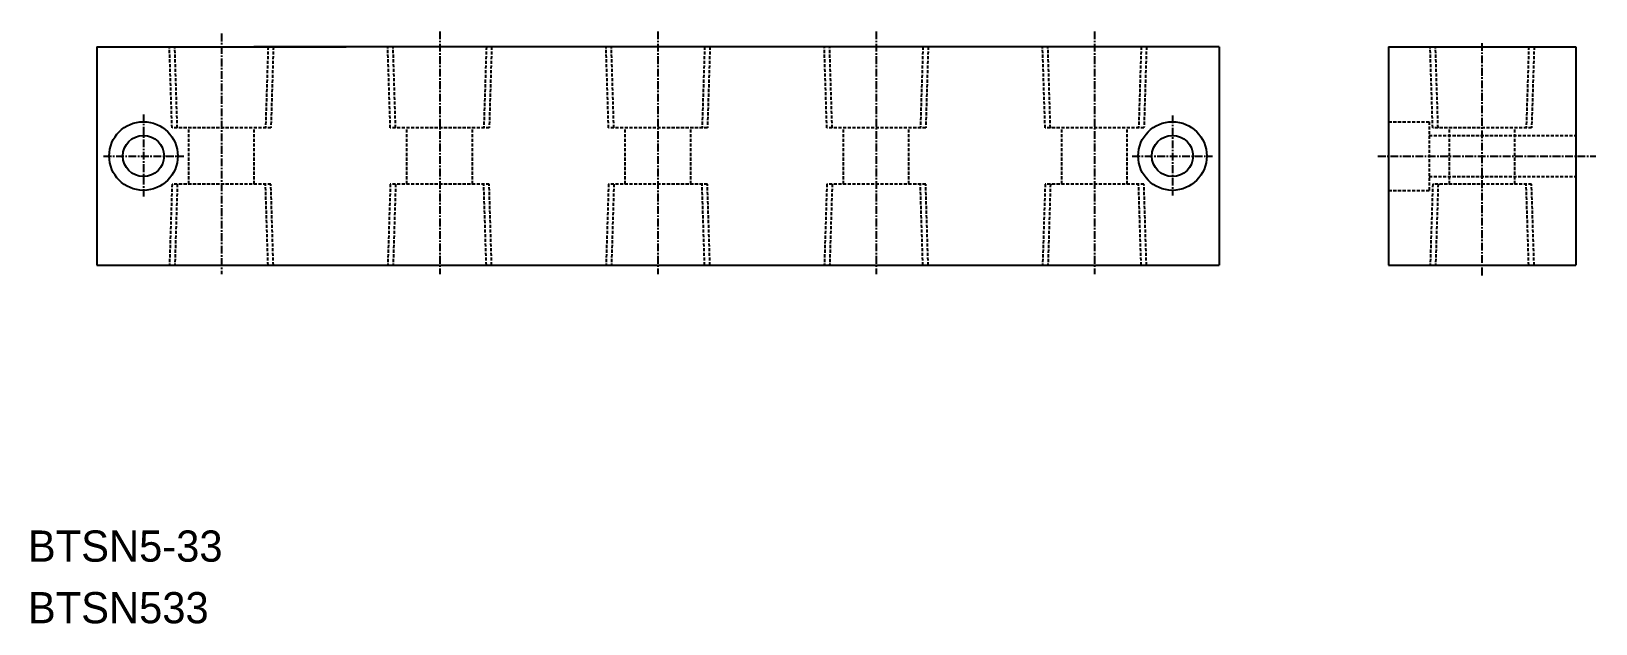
# Model space of a CAD drawing. Extents: x 2180 to 2431, y 5670 to 5765.
import ezdxf

# ---------------------------------------------------------------- set-up
doc = ezdxf.new("R2010")
doc.units = 0
doc.linetypes.add('CENTER', pattern=[2, 1.25, -0.25, 0.25, -0.25])
doc.linetypes.add('DASHED', pattern=[0.75, 0.5, -0.25])
doc.layers.get('0').update_dxf_attribs({"linetype": 'CONTINUOUS'})
doc.layers.add('CENTER', color=1, linetype='CENTER')

msp = doc.modelspace()

# ---------------------------------------------------------------- linework, layer by layer
at = {"color": 7, "linetype": 'CONTINUOUS'}
for p, q in [((2190.26, 5762.53), (2230.26, 5762.53)), ((2190.26, 5762.53), (2190.26, 5727.53)), ((2370.26, 5762.53), (2215.44, 5762.53)), ((2370.26, 5762.53), (2370.26, 5727.53)), ((2397.42, 5762.53), (2427.42, 5762.53)), ((2397.42, 5762.53), (2397.42, 5727.53)), ((2427.42, 5762.53), (2427.42, 5727.53)), ((2190.26, 5727.53), (2370.26, 5727.53)), ((2397.42, 5727.53), (2427.42, 5727.53))]:
    msp.add_line(p, q, dxfattribs=at)
for p, q in [((2200.26, 5762.53), (2200.26, 5762.53)), ((2235.26, 5762.53), (2235.26, 5762.53)), ((2270.26, 5762.53), (2270.26, 5762.53)), ((2305.26, 5762.53), (2305.26, 5762.53)), ((2340.26, 5762.53), (2340.26, 5762.53)), ((2402.42, 5762.53), (2402.42, 5762.53))]:
    msp.add_line(p, q)
at = {"color": 3, "linetype": 'DASHED'}
for p, q in [((2202.34, 5749.53), (2201.93, 5762.53)), ((2203.19, 5749.53), (2202.79, 5762.53)), ((2217.74, 5762.53), (2217.33, 5749.53)), ((2218.59, 5762.53), (2218.19, 5749.53)), ((2237.34, 5749.53), (2236.93, 5762.53)), ((2238.19, 5749.53), (2237.79, 5762.53)), ((2252.74, 5762.53), (2252.33, 5749.53)), ((2253.59, 5762.53), (2253.19, 5749.53)), ((2272.34, 5749.53), (2271.93, 5762.53)), ((2273.19, 5749.53), (2272.79, 5762.53)), ((2287.74, 5762.53), (2287.33, 5749.53)), ((2288.59, 5762.53), (2288.19, 5749.53)), ((2307.34, 5749.53), (2306.93, 5762.53)), ((2308.19, 5749.53), (2307.79, 5762.53)), ((2322.74, 5762.53), (2322.33, 5749.53)), ((2323.59, 5762.53), (2323.19, 5749.53)), ((2342.34, 5749.53), (2341.93, 5762.53)), ((2343.19, 5749.53), (2342.79, 5762.53)), ((2357.74, 5762.53), (2357.33, 5749.53)), ((2358.59, 5762.53), (2358.19, 5749.53)), ((2404.49, 5749.53), (2404.08, 5762.53)), ((2405.35, 5749.53), (2404.94, 5762.53)), ((2419.89, 5762.53), (2419.48, 5749.53)), ((2420.75, 5762.53), (2420.34, 5749.53)), ((2218.19, 5749.53), (2202.34, 5749.53)), ((2205.01, 5740.53), (2205.01, 5749.53)), ((2215.51, 5740.53), (2215.51, 5749.53)), ((2253.19, 5749.53), (2237.34, 5749.53)), ((2240.01, 5740.53), (2240.01, 5749.53)), ((2240.01, 5740.53), (2240.01, 5749.53)), ((2250.51, 5740.53), (2250.51, 5749.53)), ((2250.51, 5740.53), (2250.51, 5749.53)), ((2288.19, 5749.53), (2272.34, 5749.53)), ((2275.01, 5740.53), (2275.01, 5749.53)), ((2275.01, 5740.53), (2275.01, 5749.53)), ((2285.51, 5740.53), (2285.51, 5749.53)), ((2285.51, 5740.53), (2285.51, 5749.53)), ((2323.19, 5749.53), (2307.34, 5749.53)), ((2310.01, 5740.53), (2310.01, 5749.53)), ((2310.01, 5740.53), (2310.01, 5749.53)), ((2320.51, 5740.53), (2320.51, 5749.53)), ((2320.51, 5740.53), (2320.51, 5749.53)), ((2358.19, 5749.53), (2342.34, 5749.53)), ((2345.01, 5740.53), (2345.01, 5749.53)), ((2345.01, 5740.53), (2345.01, 5749.53)), ((2355.51, 5740.53), (2355.51, 5749.53)), ((2355.51, 5740.53), (2355.51, 5749.53)), ((2397.42, 5750.53), (2403.92, 5750.53)), ((2403.92, 5750.53), (2403.92, 5739.53)), ((2420.34, 5749.53), (2404.49, 5749.53)), ((2407.16, 5740.53), (2407.16, 5749.53)), ((2407.16, 5740.53), (2407.16, 5749.53)), ((2417.67, 5740.53), (2417.67, 5749.53)), ((2417.67, 5740.53), (2417.67, 5749.53)), ((2403.92, 5748.33), (2427.42, 5748.33)), ((2202.34, 5740.53), (2201.93, 5727.53)), ((2218.19, 5740.53), (2202.34, 5740.53)), ((2203.19, 5740.53), (2202.79, 5727.53)), ((2217.74, 5727.53), (2217.33, 5740.53)), ((2218.59, 5727.53), (2218.19, 5740.53)), ((2237.34, 5740.53), (2236.93, 5727.53)), ((2253.19, 5740.53), (2237.34, 5740.53)), ((2238.19, 5740.53), (2237.79, 5727.53)), ((2252.74, 5727.53), (2252.33, 5740.53)), ((2253.59, 5727.53), (2253.19, 5740.53)), ((2272.34, 5740.53), (2271.93, 5727.53)), ((2288.19, 5740.53), (2272.34, 5740.53)), ((2273.19, 5740.53), (2272.79, 5727.53)), ((2287.74, 5727.53), (2287.33, 5740.53)), ((2288.59, 5727.53), (2288.19, 5740.53)), ((2307.34, 5740.53), (2306.93, 5727.53)), ((2323.19, 5740.53), (2307.34, 5740.53)), ((2308.19, 5740.53), (2307.79, 5727.53)), ((2322.74, 5727.53), (2322.33, 5740.53)), ((2323.59, 5727.53), (2323.19, 5740.53)), ((2342.34, 5740.53), (2341.93, 5727.53)), ((2358.19, 5740.53), (2342.34, 5740.53)), ((2343.19, 5740.53), (2342.79, 5727.53)), ((2357.74, 5727.53), (2357.33, 5740.53)), ((2358.59, 5727.53), (2358.19, 5740.53)), ((2397.42, 5739.53), (2403.92, 5739.53)), ((2403.92, 5741.73), (2427.42, 5741.73)), ((2404.49, 5740.53), (2404.08, 5727.53)), ((2420.34, 5740.53), (2404.49, 5740.53)), ((2405.35, 5740.53), (2404.94, 5727.53)), ((2419.89, 5727.53), (2419.48, 5740.53)), ((2420.75, 5727.53), (2420.34, 5740.53))]:
    msp.add_line(p, q, dxfattribs=at)
at = {"color": 7, "linetype": 'CONTINUOUS'}
for centre, radius in [((2197.76, 5745.03), 5.5), ((2362.76, 5745.03), 5.5), ((2197.76, 5745.03), 3.3), ((2362.76, 5745.03), 3.3)]:
    msp.add_circle(centre, radius, dxfattribs=at)
at = {"layer": 'CENTER', "color": 1, "linetype": 'CENTER'}
for p, q in [((2210.26, 5764.65), (2210.26, 5726.09)), ((2245.26, 5765.01), (2245.26, 5726.09)), ((2280.26, 5765.01), (2280.26, 5726.09)), ((2315.26, 5765.01), (2315.26, 5726.09)), ((2350.26, 5765.01), (2350.26, 5726.09)), ((2412.42, 5725.89), (2412.42, 5763.28)), ((2197.76, 5751.7), (2197.76, 5738.52)), ((2362.76, 5751.54), (2362.76, 5738.68)), ((2191.36, 5745.03), (2204.23, 5745.03)), ((2356.32, 5745.03), (2369.19, 5745.03)), ((2395.71, 5745.03), (2430.63, 5745.03))]:
    msp.add_line(p, q, dxfattribs=at)

# ---------------------------------------------------------------- texts
at = {"color": 7, "linetype": 'CONTINUOUS'}
for s, p in [('BTSN5-33', (2179.23, 5680.02)), ('BTSN533', (2179.23, 5670.15))]:
    msp.add_text(s, height=5, dxfattribs=at).set_placement(p)

doc.saveas('drawing.dxf')
